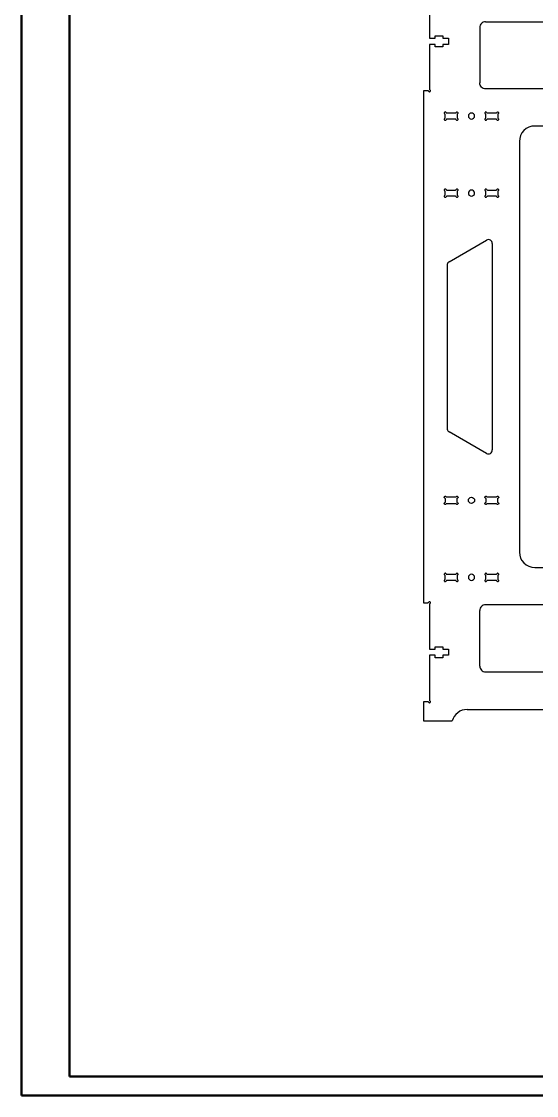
# Model space of a CAD drawing. Header units: inches. Extents: x 0 to 1189, y 0 to 841.
# Drawn here: x 0 to 269, y 0 to 560 of the extents above; entities that cross this region are included whole.
import ezdxf

# ---------------------------------------------------------------- set-up
doc = ezdxf.new("R2010")
doc.units = ezdxf.units.IN
doc.header["$MEASUREMENT"] = 0
doc.layers.add('Capa 1', color=7, linetype='Continuous')

msp = doc.modelspace()

# ---------------------------------------------------------------- linework, layer by layer
at = {"layer": 'Capa 1', "color": 9, "lineweight": 50, "true_color": 0xc0c0c0}
for points in [[(0.07, 0.21), (0.07, 841.2)], [(25.05, 10.2), (25.05, 831.18)], [(25.05, 10.2), (1179.05, 10.2)], [(0.07, 0.21), (1189.07, 0.21)]]:
    msp.add_lwpolyline(points, dxfattribs=at)
at = {"layer": 'Capa 1', "color": 7, "lineweight": 25, "true_color": 0xffffff}
for points in [[(212.94, 574.5), (212.94, 551.14)], [(242.18, 559.72), (241.58, 559.65), (241.02, 559.47), (240.49, 559.22), (240.03, 558.84), (239.68, 558.38), (239.4, 557.85), (239.22, 557.28), (239.18, 556.72)], [(242.18, 559.72), (289.17, 559.72)], [(239.18, 556.72), (239.18, 527.79)], [(212.94, 551.14), (215.94, 551.14)], [(215.94, 551.14), (215.94, 552.41)], [(215.94, 552.41), (219.92, 552.41)], [(219.92, 552.41), (219.92, 551.14)], [(219.92, 551.14), (222.92, 551.14)], [(222.92, 551.14), (222.92, 547.93)], [(215.94, 547.93), (212.94, 547.93)], [(212.94, 547.93), (212.94, 524.58)], [(215.94, 546.66), (215.94, 547.93)], [(219.92, 546.66), (215.94, 546.66)], [(222.92, 547.93), (219.92, 547.93)], [(219.92, 547.93), (219.92, 546.66)], [(242.18, 524.79), (241.58, 524.83), (241.02, 525), (240.49, 525.29), (240.03, 525.67), (239.68, 526.13), (239.4, 526.63), (239.22, 527.19), (239.18, 527.79)], [(212.05, 523.7), (209.83, 523.7)], [(209.83, 523.7), (209.83, 257)], [(212.51, 523.45), (212.48, 523.52), (212.41, 523.56), (212.37, 523.59), (212.3, 523.63), (212.27, 523.66), (212.2, 523.7), (212.13, 523.7), (212.05, 523.7)], [(212.51, 523.45), (212.62, 523.31), (212.83, 523.2), (213.01, 523.2), (213.22, 523.28), (213.36, 523.42), (213.43, 523.63), (213.43, 523.84), (213.32, 524.02), (213.18, 524.16)], [(212.94, 524.58), (212.94, 524.51), (212.94, 524.44), (212.97, 524.37), (213.01, 524.33), (213.04, 524.26), (213.08, 524.23), (213.11, 524.19), (213.18, 524.16)], [(305.86, 524.79), (242.18, 524.79)], [(221.58, 512.45), (221.44, 512.59), (221.26, 512.66), (221.05, 512.69), (220.84, 512.59), (220.7, 512.45), (220.63, 512.27), (220.63, 512.06), (220.73, 511.88), (220.87, 511.74)], [(220.87, 509.31), (220.73, 509.2), (220.63, 508.99), (220.63, 508.81), (220.7, 508.6), (220.84, 508.46), (221.05, 508.39), (221.26, 508.39), (221.44, 508.49), (221.58, 508.63)], [(221.12, 511.32), (221.12, 511.39), (221.12, 511.46), (221.09, 511.49), (221.05, 511.56), (221.02, 511.63), (220.98, 511.67), (220.94, 511.7), (220.87, 511.74)], [(220.87, 509.31), (220.94, 509.34), (220.98, 509.41), (221.02, 509.45), (221.05, 509.52), (221.09, 509.55), (221.12, 509.62), (221.12, 509.69), (221.12, 509.76)], [(221.12, 509.76), (221.12, 511.32)], [(221.58, 512.45), (221.62, 512.37), (221.65, 512.34), (221.69, 512.3), (221.76, 512.23), (221.79, 512.23), (221.86, 512.2), (221.93, 512.2), (222, 512.2)], [(222, 512.2), (226.45, 512.2)], [(226.45, 512.2), (226.52, 512.2), (226.59, 512.2), (226.66, 512.23), (226.73, 512.23), (226.77, 512.3), (226.8, 512.34), (226.87, 512.37), (226.91, 512.45)], [(227.58, 511.74), (227.72, 511.88), (227.82, 512.06), (227.82, 512.27), (227.75, 512.45), (227.61, 512.59), (227.4, 512.69), (227.22, 512.66), (227.05, 512.59), (226.91, 512.45)], [(226.91, 508.63), (227.05, 508.49), (227.22, 508.39), (227.4, 508.39), (227.61, 508.46), (227.75, 508.6), (227.82, 508.81), (227.82, 508.99), (227.72, 509.2), (227.58, 509.31)], [(227.58, 511.74), (227.54, 511.7), (227.47, 511.67), (227.44, 511.63), (227.4, 511.56), (227.37, 511.49), (227.33, 511.46), (227.33, 511.39), (227.33, 511.32)], [(227.33, 511.32), (227.33, 509.76)], [(227.33, 509.76), (227.33, 509.69), (227.33, 509.62), (227.37, 509.55), (227.4, 509.52), (227.44, 509.45), (227.47, 509.41), (227.54, 509.34), (227.58, 509.31)], [(236.43, 510.54), (236.33, 511.14), (235.97, 511.67), (235.44, 512.02), (234.84, 512.13), (234.21, 512.02), (233.72, 511.67), (233.36, 511.14), (233.22, 510.54), (233.36, 509.9), (233.72, 509.41), (234.21, 509.06), (234.84, 508.92), (235.44, 509.06), (235.97, 509.41), (236.33, 509.9), (236.43, 510.54)], [(242.75, 512.45), (242.64, 512.59), (242.43, 512.66), (242.25, 512.69), (242.04, 512.59), (241.9, 512.45), (241.83, 512.27), (241.83, 512.06), (241.93, 511.88), (242.08, 511.74)], [(242.08, 509.31), (241.93, 509.2), (241.83, 508.99), (241.83, 508.81), (241.9, 508.6), (242.04, 508.46), (242.25, 508.39), (242.43, 508.39), (242.64, 508.49), (242.75, 508.63)], [(242.32, 511.32), (242.32, 511.39), (242.32, 511.46), (242.29, 511.49), (242.25, 511.56), (242.22, 511.63), (242.18, 511.67), (242.15, 511.7), (242.08, 511.74)], [(242.08, 509.31), (242.15, 509.34), (242.18, 509.41), (242.22, 509.45), (242.25, 509.52), (242.29, 509.55), (242.32, 509.62), (242.32, 509.69), (242.32, 509.76)], [(242.32, 509.76), (242.32, 511.32)], [(242.75, 512.45), (242.82, 512.37), (242.85, 512.34), (242.89, 512.3), (242.96, 512.23), (242.99, 512.23), (243.06, 512.2), (243.13, 512.2), (243.21, 512.2)], [(243.21, 512.2), (247.65, 512.2)], [(247.65, 512.2), (247.72, 512.2), (247.79, 512.2), (247.86, 512.23), (247.9, 512.23), (247.97, 512.3), (248, 512.34), (248.07, 512.37), (248.11, 512.45)], [(248.78, 511.74), (248.92, 511.88), (249.03, 512.06), (249.03, 512.27), (248.96, 512.45), (248.81, 512.59), (248.6, 512.69), (248.43, 512.66), (248.21, 512.59), (248.11, 512.45)], [(248.11, 508.63), (248.21, 508.49), (248.43, 508.39), (248.6, 508.39), (248.81, 508.46), (248.96, 508.6), (249.03, 508.81), (249.03, 508.99), (248.92, 509.2), (248.78, 509.31)], [(248.78, 511.74), (248.71, 511.7), (248.67, 511.67), (248.64, 511.63), (248.6, 511.56), (248.57, 511.49), (248.53, 511.46), (248.53, 511.39), (248.53, 511.32)], [(248.53, 511.32), (248.53, 509.76)], [(248.53, 509.76), (248.53, 509.69), (248.53, 509.62), (248.57, 509.55), (248.6, 509.52), (248.64, 509.45), (248.67, 509.41), (248.71, 509.34), (248.78, 509.31)], [(222, 508.88), (221.93, 508.88), (221.86, 508.88), (221.79, 508.85), (221.76, 508.81), (221.69, 508.78), (221.65, 508.74), (221.62, 508.71), (221.58, 508.63)], [(226.45, 508.88), (222, 508.88)], [(226.91, 508.63), (226.87, 508.71), (226.8, 508.74), (226.77, 508.78), (226.73, 508.81), (226.66, 508.85), (226.59, 508.88), (226.52, 508.88), (226.45, 508.88)], [(243.21, 508.88), (243.13, 508.88), (243.06, 508.88), (242.99, 508.85), (242.96, 508.81), (242.89, 508.78), (242.85, 508.74), (242.82, 508.71), (242.75, 508.63)], [(247.65, 508.88), (243.21, 508.88)], [(248.11, 508.63), (248.07, 508.71), (248, 508.74), (247.97, 508.78), (247.9, 508.81), (247.86, 508.85), (247.79, 508.88), (247.72, 508.88), (247.65, 508.88)], [(267.83, 505.35), (266.28, 505.21), (264.76, 504.75), (263.38, 504.01), (262.18, 503.03), (261.16, 501.79), (260.46, 500.42), (260, 498.93), (259.82, 497.35)], [(530.58, 505.35), (267.83, 505.35)], [(259.82, 497.35), (259.82, 283.35)], [(221.58, 472.3), (221.44, 472.44), (221.26, 472.51), (221.05, 472.51), (220.84, 472.44), (220.7, 472.3), (220.63, 472.12), (220.63, 471.91), (220.73, 471.73), (220.87, 471.59)], [(221.12, 471.17), (221.12, 471.24), (221.12, 471.31), (221.09, 471.35), (221.05, 471.42), (221.02, 471.49), (220.98, 471.52), (220.94, 471.56), (220.87, 471.59)], [(221.12, 469.58), (221.12, 471.17)], [(221.58, 472.3), (221.62, 472.23), (221.65, 472.19), (221.69, 472.12), (221.76, 472.09), (221.79, 472.09), (221.86, 472.05), (221.93, 472.05), (222, 472.02)], [(222, 472.02), (226.45, 472.02)], [(226.45, 472.02), (226.52, 472.05), (226.59, 472.05), (226.66, 472.09), (226.73, 472.09), (226.77, 472.12), (226.8, 472.19), (226.87, 472.23), (226.91, 472.3)], [(227.58, 471.59), (227.72, 471.73), (227.82, 471.91), (227.82, 472.12), (227.75, 472.3), (227.61, 472.44), (227.4, 472.51), (227.22, 472.51), (227.05, 472.44), (226.91, 472.3)], [(227.58, 471.59), (227.54, 471.56), (227.47, 471.52), (227.44, 471.49), (227.4, 471.42), (227.37, 471.35), (227.33, 471.31), (227.33, 471.24), (227.33, 471.17)], [(227.33, 471.17), (227.33, 469.58)], [(236.43, 470.39), (236.33, 470.99), (235.97, 471.52), (235.44, 471.88), (234.84, 471.98), (234.21, 471.88), (233.72, 471.52), (233.36, 470.99), (233.22, 470.39), (233.36, 469.76), (233.72, 469.27), (234.21, 468.91), (234.84, 468.77), (235.44, 468.91), (235.97, 469.27), (236.33, 469.76), (236.43, 470.39)], [(242.75, 472.3), (242.64, 472.44), (242.43, 472.51), (242.25, 472.51), (242.04, 472.44), (241.9, 472.3), (241.83, 472.12), (241.83, 471.91), (241.93, 471.73), (242.08, 471.59)], [(242.32, 471.17), (242.32, 471.24), (242.32, 471.31), (242.29, 471.35), (242.25, 471.42), (242.22, 471.49), (242.18, 471.52), (242.15, 471.56), (242.08, 471.59)], [(242.32, 469.58), (242.32, 471.17)], [(242.75, 472.3), (242.82, 472.23), (242.85, 472.19), (242.89, 472.12), (242.96, 472.09), (242.99, 472.09), (243.06, 472.05), (243.13, 472.05), (243.21, 472.02)], [(243.21, 472.02), (247.65, 472.02)], [(247.65, 472.02), (247.72, 472.05), (247.79, 472.05), (247.86, 472.09), (247.9, 472.09), (247.97, 472.12), (248, 472.19), (248.07, 472.23), (248.11, 472.3)], [(248.78, 471.59), (248.92, 471.73), (249.03, 471.91), (249.03, 472.12), (248.96, 472.3), (248.81, 472.44), (248.6, 472.51), (248.43, 472.51), (248.21, 472.44), (248.11, 472.3)], [(248.78, 471.59), (248.71, 471.56), (248.67, 471.52), (248.64, 471.49), (248.6, 471.42), (248.57, 471.35), (248.53, 471.31), (248.53, 471.24), (248.53, 471.17)], [(248.53, 471.17), (248.53, 469.58)], [(220.87, 469.16), (220.73, 469.02), (220.63, 468.84), (220.63, 468.63), (220.7, 468.45), (220.84, 468.31), (221.05, 468.24), (221.26, 468.24), (221.44, 468.35), (221.58, 468.49)], [(220.87, 469.16), (220.94, 469.19), (220.98, 469.23), (221.02, 469.3), (221.05, 469.34), (221.09, 469.41), (221.12, 469.48), (221.12, 469.55), (221.12, 469.58)], [(222, 468.74), (221.93, 468.74), (221.86, 468.7), (221.79, 468.7), (221.76, 468.67), (221.69, 468.63), (221.65, 468.59), (221.62, 468.52), (221.58, 468.49)], [(226.45, 468.74), (222, 468.74)], [(226.91, 468.49), (226.87, 468.52), (226.8, 468.59), (226.77, 468.63), (226.73, 468.67), (226.66, 468.7), (226.59, 468.7), (226.52, 468.74), (226.45, 468.74)], [(226.91, 468.49), (227.05, 468.35), (227.22, 468.24), (227.4, 468.24), (227.61, 468.31), (227.75, 468.45), (227.82, 468.63), (227.82, 468.84), (227.72, 469.02), (227.58, 469.16)], [(227.33, 469.58), (227.33, 469.55), (227.33, 469.48), (227.37, 469.41), (227.4, 469.34), (227.44, 469.3), (227.47, 469.23), (227.54, 469.19), (227.58, 469.16)], [(242.08, 469.16), (241.93, 469.02), (241.83, 468.84), (241.83, 468.63), (241.9, 468.45), (242.04, 468.31), (242.25, 468.24), (242.43, 468.24), (242.64, 468.35), (242.75, 468.49)], [(242.08, 469.16), (242.15, 469.19), (242.18, 469.23), (242.22, 469.3), (242.25, 469.34), (242.29, 469.41), (242.32, 469.48), (242.32, 469.55), (242.32, 469.58)], [(243.21, 468.74), (243.13, 468.74), (243.06, 468.7), (242.99, 468.7), (242.96, 468.67), (242.89, 468.63), (242.85, 468.59), (242.82, 468.52), (242.75, 468.49)], [(247.65, 468.74), (243.21, 468.74)], [(248.11, 468.49), (248.07, 468.52), (248, 468.59), (247.97, 468.63), (247.9, 468.67), (247.86, 468.7), (247.79, 468.7), (247.72, 468.74), (247.65, 468.74)], [(248.11, 468.49), (248.21, 468.35), (248.43, 468.24), (248.6, 468.24), (248.81, 468.31), (248.96, 468.45), (249.03, 468.63), (249.03, 468.84), (248.92, 469.02), (248.78, 469.16)], [(248.53, 469.58), (248.53, 469.55), (248.53, 469.48), (248.57, 469.41), (248.6, 469.34), (248.64, 469.3), (248.67, 469.23), (248.71, 469.19), (248.78, 469.16)], [(223.17, 434.62), (242.68, 445.88)], [(245.71, 444.15), (245.64, 444.64), (245.43, 445.13), (245.11, 445.56), (244.69, 445.88), (244.23, 446.09), (243.7, 446.16), (243.17, 446.09), (242.68, 445.88)], [(245.71, 444.15), (245.71, 336.59)], [(223.17, 434.62), (222.92, 434.48), (222.74, 434.3), (222.57, 434.09), (222.39, 433.88), (222.29, 433.63), (222.21, 433.39), (222.14, 433.14), (222.14, 432.86)], [(222.14, 432.86), (222.14, 347.84)], [(222.14, 347.84), (222.14, 347.59), (222.21, 347.31), (222.29, 347.06), (222.39, 346.85), (222.57, 346.6), (222.74, 346.43), (222.92, 346.25), (223.17, 346.11)], [(242.68, 334.82), (223.17, 346.11)], [(242.68, 334.82), (243.17, 334.61), (243.7, 334.54), (244.23, 334.61), (244.69, 334.82), (245.11, 335.14), (245.43, 335.56), (245.64, 336.06), (245.71, 336.59)], [(220.87, 311.54), (220.73, 311.68), (220.63, 311.86), (220.63, 312.07), (220.7, 312.24), (220.84, 312.38), (221.05, 312.49), (221.26, 312.46), (221.44, 312.38), (221.58, 312.24)], [(221.58, 308.43), (221.44, 308.29), (221.26, 308.19), (221.05, 308.19), (220.84, 308.26), (220.7, 308.4), (220.63, 308.61), (220.63, 308.79), (220.73, 309), (220.87, 309.1)], [(220.87, 311.54), (220.94, 311.5), (220.98, 311.47), (221.02, 311.43), (221.05, 311.36), (221.09, 311.33), (221.12, 311.26), (221.12, 311.19), (221.12, 311.11)], [(221.12, 309.56), (221.12, 309.49), (221.12, 309.42), (221.09, 309.35), (221.05, 309.32), (221.02, 309.24), (220.98, 309.21), (220.94, 309.14), (220.87, 309.1)], [(221.12, 311.11), (221.12, 309.56)], [(222, 312), (221.93, 312), (221.86, 312), (221.79, 312.03), (221.76, 312.07), (221.69, 312.1), (221.65, 312.14), (221.62, 312.17), (221.58, 312.24)], [(221.58, 308.43), (221.62, 308.5), (221.65, 308.54), (221.69, 308.57), (221.76, 308.61), (221.79, 308.65), (221.86, 308.68), (221.93, 308.68), (222, 308.68)], [(226.45, 312), (222, 312)], [(222, 308.68), (226.45, 308.68)], [(226.91, 312.24), (226.87, 312.17), (226.8, 312.14), (226.77, 312.1), (226.73, 312.07), (226.66, 312.03), (226.59, 312), (226.52, 312), (226.45, 312)], [(226.45, 308.68), (226.52, 308.68), (226.59, 308.68), (226.66, 308.65), (226.73, 308.61), (226.77, 308.57), (226.8, 308.54), (226.87, 308.5), (226.91, 308.43)], [(226.91, 312.24), (227.05, 312.38), (227.22, 312.46), (227.4, 312.49), (227.61, 312.38), (227.75, 312.24), (227.82, 312.07), (227.82, 311.86), (227.72, 311.68), (227.58, 311.54)], [(227.58, 309.1), (227.72, 309), (227.82, 308.79), (227.82, 308.61), (227.75, 308.4), (227.61, 308.26), (227.4, 308.19), (227.22, 308.19), (227.05, 308.29), (226.91, 308.43)], [(227.33, 311.11), (227.33, 311.19), (227.33, 311.26), (227.37, 311.33), (227.4, 311.36), (227.44, 311.43), (227.47, 311.47), (227.54, 311.5), (227.58, 311.54)], [(227.33, 309.56), (227.33, 311.11)], [(227.58, 309.1), (227.54, 309.14), (227.47, 309.21), (227.44, 309.24), (227.4, 309.32), (227.37, 309.35), (227.33, 309.42), (227.33, 309.49), (227.33, 309.56)], [(233.22, 310.34), (233.36, 310.94), (233.72, 311.47), (234.21, 311.82), (234.84, 311.93), (235.44, 311.82), (235.97, 311.47), (236.33, 310.94), (236.43, 310.34), (236.33, 309.74), (235.97, 309.21), (235.44, 308.86), (234.84, 308.75), (234.21, 308.86), (233.72, 309.21), (233.36, 309.74), (233.22, 310.34)], [(242.08, 311.54), (241.93, 311.68), (241.83, 311.86), (241.83, 312.07), (241.9, 312.24), (242.04, 312.38), (242.25, 312.49), (242.43, 312.46), (242.64, 312.38), (242.75, 312.24)], [(242.75, 308.43), (242.64, 308.29), (242.43, 308.19), (242.25, 308.19), (242.04, 308.26), (241.9, 308.4), (241.83, 308.61), (241.83, 308.79), (241.93, 309), (242.08, 309.1)], [(242.08, 311.54), (242.15, 311.5), (242.18, 311.47), (242.22, 311.43), (242.25, 311.36), (242.29, 311.33), (242.32, 311.26), (242.32, 311.19), (242.32, 311.11)], [(242.32, 309.56), (242.32, 309.49), (242.32, 309.42), (242.29, 309.35), (242.25, 309.32), (242.22, 309.24), (242.18, 309.21), (242.15, 309.14), (242.08, 309.1)], [(242.32, 311.11), (242.32, 309.56)], [(243.21, 312), (243.13, 312), (243.06, 312), (242.99, 312.03), (242.96, 312.07), (242.89, 312.1), (242.85, 312.14), (242.82, 312.17), (242.75, 312.24)], [(242.75, 308.43), (242.82, 308.5), (242.85, 308.54), (242.89, 308.57), (242.96, 308.61), (242.99, 308.65), (243.06, 308.68), (243.13, 308.68), (243.21, 308.68)], [(247.65, 312), (243.21, 312)], [(243.21, 308.68), (247.65, 308.68)], [(248.11, 312.24), (248.07, 312.17), (248, 312.14), (247.97, 312.1), (247.9, 312.07), (247.86, 312.03), (247.79, 312), (247.72, 312), (247.65, 312)], [(247.65, 308.68), (247.72, 308.68), (247.79, 308.68), (247.86, 308.65), (247.9, 308.61), (247.97, 308.57), (248, 308.54), (248.07, 308.5), (248.11, 308.43)], [(248.11, 312.24), (248.21, 312.38), (248.43, 312.46), (248.6, 312.49), (248.81, 312.38), (248.96, 312.24), (249.03, 312.07), (249.03, 311.86), (248.92, 311.68), (248.78, 311.54)], [(248.78, 309.1), (248.92, 309), (249.03, 308.79), (249.03, 308.61), (248.96, 308.4), (248.81, 308.26), (248.6, 308.19), (248.43, 308.19), (248.21, 308.29), (248.11, 308.43)], [(248.53, 311.11), (248.53, 311.19), (248.53, 311.26), (248.57, 311.33), (248.6, 311.36), (248.64, 311.43), (248.67, 311.47), (248.71, 311.5), (248.78, 311.54)], [(248.53, 309.56), (248.53, 311.11)], [(248.78, 309.1), (248.71, 309.14), (248.67, 309.21), (248.64, 309.24), (248.6, 309.32), (248.57, 309.35), (248.53, 309.42), (248.53, 309.49), (248.53, 309.56)], [(259.82, 283.35), (260, 281.8), (260.46, 280.28), (261.16, 278.91), (262.18, 277.71), (263.38, 276.72), (264.76, 275.98), (266.28, 275.52), (267.83, 275.34)], [(267.83, 275.34), (530.58, 275.34)], [(221.58, 272.1), (221.44, 272.24), (221.26, 272.31), (221.05, 272.31), (220.84, 272.24), (220.7, 272.1), (220.63, 271.92), (220.63, 271.71), (220.73, 271.53), (220.87, 271.39)], [(220.87, 268.96), (220.73, 268.82), (220.63, 268.64), (220.63, 268.46), (220.7, 268.25), (220.84, 268.11), (221.05, 268.04), (221.26, 268.04), (221.44, 268.15), (221.58, 268.29)], [(221.12, 270.97), (221.12, 271.04), (221.12, 271.11), (221.09, 271.14), (221.05, 271.22), (221.02, 271.29), (220.98, 271.32), (220.94, 271.36), (220.87, 271.39)], [(220.87, 268.96), (220.94, 268.99), (220.98, 269.06), (221.02, 269.1), (221.05, 269.13), (221.09, 269.2), (221.12, 269.28), (221.12, 269.35), (221.12, 269.42)], [(221.12, 269.42), (221.12, 270.97)], [(221.58, 272.1), (221.62, 272.03), (221.65, 271.99), (221.69, 271.92), (221.76, 271.89), (221.79, 271.89), (221.86, 271.85), (221.93, 271.85), (222, 271.85)], [(222, 271.85), (226.45, 271.85)], [(226.45, 271.85), (226.52, 271.85), (226.59, 271.85), (226.66, 271.89), (226.73, 271.89), (226.77, 271.92), (226.8, 271.99), (226.87, 272.03), (226.91, 272.1)], [(227.58, 271.39), (227.72, 271.53), (227.82, 271.71), (227.82, 271.92), (227.75, 272.1), (227.61, 272.24), (227.4, 272.31), (227.22, 272.31), (227.05, 272.24), (226.91, 272.1)], [(226.91, 268.29), (227.05, 268.15), (227.22, 268.04), (227.4, 268.04), (227.61, 268.11), (227.75, 268.25), (227.82, 268.46), (227.82, 268.64), (227.72, 268.82), (227.58, 268.96)], [(227.58, 271.39), (227.54, 271.36), (227.47, 271.32), (227.44, 271.29), (227.4, 271.22), (227.37, 271.14), (227.33, 271.11), (227.33, 271.04), (227.33, 270.97)], [(227.33, 270.97), (227.33, 269.42)], [(227.33, 269.42), (227.33, 269.35), (227.33, 269.28), (227.37, 269.2), (227.4, 269.13), (227.44, 269.1), (227.47, 269.06), (227.54, 268.99), (227.58, 268.96)], [(236.43, 270.19), (236.33, 270.79), (235.97, 271.32), (235.44, 271.67), (234.84, 271.78), (234.21, 271.67), (233.72, 271.32), (233.36, 270.79), (233.22, 270.19), (233.36, 269.56), (233.72, 269.06), (234.21, 268.71), (234.84, 268.57), (235.44, 268.71), (235.97, 269.06), (236.33, 269.56), (236.43, 270.19)], [(242.75, 272.1), (242.64, 272.24), (242.43, 272.31), (242.25, 272.31), (242.04, 272.24), (241.9, 272.1), (241.83, 271.92), (241.83, 271.71), (241.93, 271.53), (242.08, 271.39)], [(242.08, 268.96), (241.93, 268.82), (241.83, 268.64), (241.83, 268.46), (241.9, 268.25), (242.04, 268.11), (242.25, 268.04), (242.43, 268.04), (242.64, 268.15), (242.75, 268.29)], [(242.32, 270.97), (242.32, 271.04), (242.32, 271.11), (242.29, 271.14), (242.25, 271.22), (242.22, 271.29), (242.18, 271.32), (242.15, 271.36), (242.08, 271.39)], [(242.08, 268.96), (242.15, 268.99), (242.18, 269.06), (242.22, 269.1), (242.25, 269.13), (242.29, 269.2), (242.32, 269.28), (242.32, 269.35), (242.32, 269.42)], [(242.32, 269.42), (242.32, 270.97)], [(242.75, 272.1), (242.82, 272.03), (242.85, 271.99), (242.89, 271.92), (242.96, 271.89), (242.99, 271.89), (243.06, 271.85), (243.13, 271.85), (243.21, 271.85)], [(243.21, 271.85), (247.65, 271.85)], [(247.65, 271.85), (247.72, 271.85), (247.79, 271.85), (247.86, 271.89), (247.9, 271.89), (247.97, 271.92), (248, 271.99), (248.07, 272.03), (248.11, 272.1)], [(248.78, 271.39), (248.92, 271.53), (249.03, 271.71), (249.03, 271.92), (248.96, 272.1), (248.81, 272.24), (248.6, 272.31), (248.43, 272.31), (248.21, 272.24), (248.11, 272.1)], [(248.11, 268.29), (248.21, 268.15), (248.43, 268.04), (248.6, 268.04), (248.81, 268.11), (248.96, 268.25), (249.03, 268.46), (249.03, 268.64), (248.92, 268.82), (248.78, 268.96)], [(248.78, 271.39), (248.71, 271.36), (248.67, 271.32), (248.64, 271.29), (248.6, 271.22), (248.57, 271.14), (248.53, 271.11), (248.53, 271.04), (248.53, 270.97)], [(248.53, 270.97), (248.53, 269.42)], [(248.53, 269.42), (248.53, 269.35), (248.53, 269.28), (248.57, 269.2), (248.6, 269.13), (248.64, 269.1), (248.67, 269.06), (248.71, 268.99), (248.78, 268.96)], [(222, 268.53), (221.93, 268.53), (221.86, 268.5), (221.79, 268.5), (221.76, 268.46), (221.69, 268.43), (221.65, 268.39), (221.62, 268.32), (221.58, 268.29)], [(226.45, 268.53), (222, 268.53)], [(226.91, 268.29), (226.87, 268.32), (226.8, 268.39), (226.77, 268.43), (226.73, 268.46), (226.66, 268.5), (226.59, 268.5), (226.52, 268.53), (226.45, 268.53)], [(243.21, 268.53), (243.13, 268.53), (243.06, 268.5), (242.99, 268.5), (242.96, 268.46), (242.89, 268.43), (242.85, 268.39), (242.82, 268.32), (242.75, 268.29)], [(247.65, 268.53), (243.21, 268.53)], [(248.11, 268.29), (248.07, 268.32), (248, 268.39), (247.97, 268.43), (247.9, 268.46), (247.86, 268.5), (247.79, 268.5), (247.72, 268.53), (247.65, 268.53)], [(213.18, 256.58), (213.32, 256.72), (213.43, 256.89), (213.43, 257.1), (213.36, 257.28), (213.22, 257.42), (213.01, 257.49), (212.83, 257.49), (212.62, 257.42), (212.51, 257.25)], [(209.83, 257), (212.05, 257)], [(212.05, 257), (212.13, 257), (212.2, 257.03), (212.27, 257.03), (212.3, 257.07), (212.37, 257.1), (212.41, 257.14), (212.48, 257.21), (212.51, 257.25)], [(213.18, 256.58), (213.11, 256.54), (213.08, 256.5), (213.04, 256.43), (213.01, 256.4), (212.97, 256.33), (212.94, 256.26), (212.94, 256.22), (212.94, 256.15)], [(212.94, 256.15), (212.94, 232.8)], [(242.18, 255.94), (241.58, 255.87), (241.02, 255.69), (240.49, 255.41), (240.03, 255.06), (239.68, 254.6), (239.4, 254.07), (239.22, 253.51), (239.18, 252.94)], [(239.18, 224.01), (239.18, 252.94)], [(305.86, 255.94), (242.18, 255.94)], [(212.94, 232.8), (215.94, 232.8)], [(215.94, 229.59), (212.94, 229.59)], [(212.94, 229.59), (212.94, 206.23)], [(215.94, 232.8), (215.94, 234.07)], [(215.94, 234.07), (219.92, 234.07)], [(215.94, 228.32), (215.94, 229.59)], [(219.92, 234.07), (219.92, 232.8)], [(219.92, 232.8), (222.92, 232.8)], [(222.92, 229.59), (219.92, 229.59)], [(219.92, 229.59), (219.92, 228.32)], [(222.92, 232.8), (222.92, 229.59)], [(219.92, 228.32), (215.94, 228.32)], [(239.18, 224.01), (239.22, 223.41), (239.4, 222.85), (239.68, 222.32), (240.03, 221.9), (240.49, 221.51), (241.02, 221.23), (241.58, 221.05), (242.18, 221.02)], [(242.18, 221.02), (289.17, 221.02)], [(212.05, 205.35), (209.83, 205.35)], [(209.83, 205.35), (209.83, 195.37)], [(212.51, 205.11), (212.48, 205.18), (212.41, 205.21), (212.37, 205.25), (212.3, 205.28), (212.27, 205.32), (212.2, 205.35), (212.13, 205.35), (212.05, 205.35)], [(212.51, 205.11), (212.62, 204.96), (212.83, 204.86), (213.01, 204.86), (213.22, 204.93), (213.36, 205.07), (213.43, 205.28), (213.43, 205.46), (213.32, 205.67), (213.18, 205.78)], [(212.94, 206.23), (212.94, 206.16), (212.94, 206.09), (212.97, 206.02), (213.01, 205.99), (213.04, 205.92), (213.08, 205.88), (213.11, 205.81), (213.18, 205.78)], [(232.59, 201.37), (231.28, 201.26), (229.98, 200.94), (228.78, 200.41), (227.68, 199.67), (226.7, 198.79), (225.88, 197.77), (225.25, 196.6), (224.83, 195.37)], [(232.59, 201.37), (515.73, 201.37)], [(209.83, 195.37), (224.83, 195.37)]]:
    msp.add_lwpolyline(points, dxfattribs=at)

doc.saveas('drawing.dxf')
